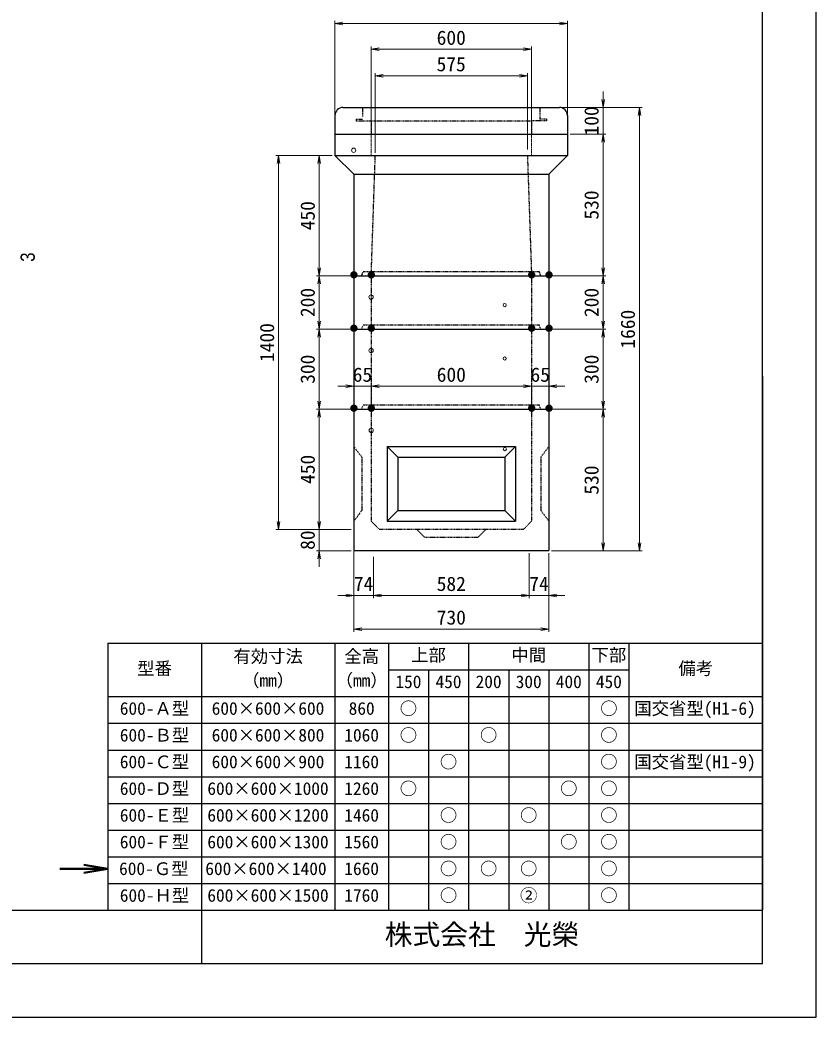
# Model space of a CAD drawing. Units: millimetres, scale not verified. Extents: x -210 to 210, y -148 to 148.
# Drawn here: x 61.1 to 210, y -148.5 to 38.2 of the extents above; entities that cross this region are included whole.
import ezdxf
from ezdxf.enums import TextEntityAlignment as Align

# ---------------------------------------------------------------- set-up
doc = ezdxf.new("R2010")
doc.units = ezdxf.units.MM
doc.linetypes.add('DASHED', pattern=[7.5, 6, -1.5])
doc.linetypes.add('USER2', pattern=[4.7625, 3.175, -1.5875])
doc.layers.add('0-0', color=7, linetype='Continuous')
for name, color, linetype, lineweight in [('0-1_0', 9, 'Continuous', 25), ('0-2_dims', 2, 'Continuous', 13), ('0-3_pen1実線', 4, 'Continuous', 13), ('0-4_pen2実線', 3, 'Continuous', 13), ('0-5_pen3実線', 7, 'Continuous', 25), ('0-6_pen4実線', 6, 'Continuous', 25), ('0-8_pen2破線', 3, 'USER2', 25), ('0-9_鉄筋', 7, 'Continuous', 13)]:
    doc.layers.add(name, color=color, linetype=linetype, lineweight=lineweight)
doc.styles.add('ＭＳ ゴシック', font='')
doc.styles.add('ＭＳ Ｐゴシック', font='')
doc.styles.get('ＭＳ ゴシック').set_extended_font_data('MS Gothic')
doc.styles.get('ＭＳ Ｐゴシック').set_extended_font_data('MS PGothic')

# ---------------------------------------------------------------- blocks, each defined once
blk = doc.blocks.new('部分図 1')
at = {"layer": '0-1_0'}
blk.add_lwpolyline([(0, 0), (8400, 0), (8400, 5940), (0, 5940)], close=True, dxfattribs=at)
at = {"layer": '0-2_dims', "lineweight": 18}
for p, q in [((7603, 3406), (7603, 3466)), ((7450, 3406), (7613, 3406)), ((7460, 3406), (7749, 3406)), ((7603, 3406), (7603, 3306)), ((7739, 3406), (7739, 1746)), ((7480, 3306), (7613, 3306)), ((7480, 3306), (7613, 3306)), ((7603, 3306), (7603, 3246)), ((7603, 3306), (7603, 2776)), ((6580, 3226), (6379, 3226)), ((6389, 3226), (6389, 1826)), ((6590, 3226), (6531, 3226)), ((6541, 3226), (6541, 2776)), ((6660, 2776), (6531, 2776)), ((6660, 2776), (6531, 2776)), ((6541, 2776), (6541, 2576)), ((7410, 2776), (7613, 2776)), ((7410, 2776), (7613, 2776)), ((7603, 2776), (7603, 2576)), ((6660, 2576), (6531, 2576)), ((6660, 2576), (6531, 2576)), ((6541, 2576), (6541, 2276)), ((7410, 2576), (7613, 2576)), ((7410, 2576), (7613, 2576)), ((7603, 2576), (7603, 2276)), ((6670.5, 2362.25), (6610.5, 2362.25)), ((6670.5, 2286.7), (6670.5, 2372.25)), ((6670.5, 2362.25), (6735.5, 2362.25)), ((6735.5, 2286.7), (6735.5, 2372.25)), ((6735.5, 2286.7), (6735.5, 2372.25)), ((6735.5, 2362.25), (6795.5, 2362.25)), ((6735.5, 2362.25), (7335.5, 2362.25)), ((7335.5, 2362.25), (7275.5, 2362.25)), ((7335.5, 2286.7), (7335.5, 2372.25)), ((7335.5, 2286.7), (7335.5, 2372.25)), ((7335.5, 2362.25), (7400.5, 2362.25)), ((7400.5, 2290.45), (7400.5, 2372.25)), ((7400.5, 2362.25), (7460.5, 2362.25)), ((6660, 2276), (6531, 2276)), ((6660, 2276), (6531, 2276)), ((6541, 2276), (6541, 1826)), ((7410, 2276), (7613, 2276)), ((7420, 2276), (7613, 2276)), ((7603, 2276), (7603, 1746)), ((6541, 1826), (6541, 1886)), ((6660, 1826), (6379, 1826)), ((6660, 1826), (6531, 1826)), ((6660, 1826), (6531, 1826)), ((6541, 1826), (6541, 1746)), ((6660, 1746), (6531, 1746)), ((6541, 1746), (6541, 1686)), ((6670.5, 1744.96), (6670.5, 1569)), ((6670.5, 1736.7), (6670.5, 1443)), ((6744, 1724), (6744, 1569)), ((6744, 1724), (6744, 1569)), ((7326.7, 1736.7), (7326.7, 1569)), ((7326.7, 1724), (7326.7, 1569)), ((7400.5, 1736.7), (7400.5, 1569)), ((7400.5, 1736.7), (7400.5, 1443)), ((7410, 1746), (7613, 1746)), ((7420, 1746), (7749, 1746)), ((6670.5, 1579), (6610.5, 1579)), ((6670.5, 1579), (6744, 1579)), ((6744, 1579), (6804, 1579)), ((6744, 1579), (7326.7, 1579)), ((7326.7, 1579), (7266.7, 1579)), ((7326.7, 1579), (7400.5, 1579)), ((7400.5, 1579), (7460.5, 1579)), ((6670.5, 1453), (7400.5, 1453))]:
    blk.add_line(p, q, dxfattribs=at)
at = {"layer": '0-2_dims', "lineweight": 50}
blk.add_line((5750, 555), (5570, 555), dxfattribs=at)
at = {"layer": '0-2_dims', "lineweight": 18}
for points in [[(7598, 3436), (7603, 3406), (7608, 3436)], [(7744, 3376), (7739, 3406), (7734, 3376)], [(7608, 3276), (7603, 3306), (7598, 3276)], [(7608, 3276), (7603, 3306), (7598, 3276)], [(6394, 3196), (6389, 3226), (6384, 3196)], [(6546, 3196), (6541, 3226), (6536, 3196)], [(6536, 2806), (6541, 2776), (6546, 2806)], [(7598, 2806), (7603, 2776), (7608, 2806)], [(6546, 2746), (6541, 2776), (6536, 2746)], [(7608, 2746), (7603, 2776), (7598, 2746)], [(6536, 2606), (6541, 2576), (6546, 2606)], [(7598, 2606), (7603, 2576), (7608, 2606)], [(6546, 2546), (6541, 2576), (6536, 2546)], [(7608, 2546), (7603, 2576), (7598, 2546)], [(6640.5, 2357.25), (6670.5, 2362.25), (6640.5, 2367.25)], [(6765.5, 2367.25), (6735.5, 2362.25), (6765.5, 2357.25)], [(6765.5, 2367.25), (6735.5, 2362.25), (6765.5, 2357.25)], [(7305.5, 2357.25), (7335.5, 2362.25), (7305.5, 2367.25)], [(7305.5, 2357.25), (7335.5, 2362.25), (7305.5, 2367.25)], [(7430.5, 2367.25), (7400.5, 2362.25), (7430.5, 2357.25)], [(6536, 2306), (6541, 2276), (6546, 2306)], [(7598, 2306), (7603, 2276), (7608, 2306)], [(6546, 2246), (6541, 2276), (6536, 2246)], [(7608, 2246), (7603, 2276), (7598, 2246)], [(6384, 1856), (6389, 1826), (6394, 1856)], [(6536, 1856), (6541, 1826), (6546, 1856)], [(6536, 1856), (6541, 1826), (6546, 1856)], [(7598, 1776), (7603, 1746), (7608, 1776)], [(7734, 1776), (7739, 1746), (7744, 1776)], [(6546, 1716), (6541, 1746), (6536, 1716)], [(6640.5, 1574), (6670.5, 1579), (6640.5, 1584)], [(6774, 1584), (6744, 1579), (6774, 1574)], [(6774, 1584), (6744, 1579), (6774, 1574)], [(7296.7, 1574), (7326.7, 1579), (7296.7, 1584)], [(7296.7, 1574), (7326.7, 1579), (7296.7, 1584)], [(7430.5, 1584), (7400.5, 1579), (7430.5, 1574)], [(6700.5, 1458), (6670.5, 1453), (6700.5, 1448)], [(7370.5, 1448), (7400.5, 1453), (7370.5, 1458)]]:
    blk.add_lwpolyline(points, dxfattribs=at)
at = {"layer": '0-2_dims', "lineweight": 50}
blk.add_lwpolyline([(5660, 540), (5750, 555), (5660, 570)], dxfattribs=at)
at = {"layer": '0-3_pen1実線'}
blk.add_line((7367, 3401.32), (7371.68, 3406), dxfattribs=at)
at = {"layer": '0-4_pen2実線'}
for centre, radius in [((6670, 3246), 8), ((6735, 2696), 8), ((7235, 2666), 6), ((6735, 2496), 8), ((7235, 2466), 6), ((6735.5, 2196.7), 8), ((7235.5, 2126.7), 6)]:
    blk.add_circle(centre, radius, dxfattribs=at)
at = {"layer": '0-5_pen3実線'}
for p, q in [((6630, 3406), (7440, 3406)), ((6600, 3376), (6600, 3306)), ((7470, 3376), (7470, 3306)), ((6600, 3306), (7470, 3306)), ((6600, 3306), (6600, 3226)), ((7470, 3306), (7470, 3226)), ((6600, 3226), (7470, 3226)), ((6670, 3156), (6600, 3226)), ((7400, 3156), (7470, 3226)), ((6670, 3156), (7400, 3156)), ((6670, 3156), (6670, 2776)), ((7400, 3156), (7400, 2776)), ((6670, 2776), (6670, 2576)), ((6670, 2776), (7400, 2776)), ((7400, 2776), (7400, 2576)), ((6670, 2576), (7400, 2576)), ((7400, 2576), (7400, 2276)), ((6670.5, 2276.7), (6670.5, 1746.7)), ((7400.5, 2276.7), (7400.5, 1746.7)), ((6795.5, 2136.7), (6795.5, 1856.7)), ((6795.5, 2136.7), (6835.5, 2096.7)), ((6795.5, 2136.7), (7035.5, 2136.7)), ((7035.5, 2136.7), (7275.5, 2136.7)), ((7275.5, 2136.7), (7235.5, 2096.7)), ((7275.5, 2136.7), (7275.5, 1856.7)), ((6835.5, 2096.7), (6835.5, 1896.7)), ((6835.5, 2096.7), (7035.5, 2096.7)), ((7035.5, 2096.7), (7235.5, 2096.7)), ((7235.5, 2096.7), (7235.5, 1896.7)), ((6795.5, 1856.7), (6835.5, 1896.7)), ((6835.5, 1896.7), (7035.5, 1896.7)), ((7035.5, 1896.7), (7235.5, 1896.7)), ((7275.5, 1856.7), (7235.5, 1896.7)), ((6795.5, 1856.7), (7035.5, 1856.7)), ((7035.5, 1856.7), (7275.5, 1856.7)), ((6670.5, 1746.7), (7400.5, 1746.7)), ((6100, 1400), (6100, 400)), ((6600, 1400), (6600, 400)), ((6800, 1400), (6800, 400)), ((7100, 1400), (7100, 400)), ((7550, 1400), (7550, 400)), ((7700, 1400), (7700, 400)), ((6800, 1300), (7700, 1300)), ((6950, 1300), (6950, 400)), ((7250, 1300), (7250, 400)), ((7400, 1300), (7400, 400)), ((5750, 1200), (8200, 1200)), ((5750, 1100), (8200, 1100)), ((5750, 1000), (8200, 1000)), ((5750, 900), (8200, 900)), ((5750, 800), (8200, 800)), ((5750, 700), (8200, 700)), ((5750, 600), (8200, 600)), ((5750, 500), (8200, 500))]:
    blk.add_line(p, q, dxfattribs=at)
blk.add_lwpolyline([(6670, 2576), (6670, 2276), (7400, 2276)], dxfattribs=at)
for centre, start, end in [((6630, 3376), 90, 180), ((7440, 3376), 0, 90)]:
    blk.add_arc(centre, 30, start, end, dxfattribs=at)
at = {"layer": '0-6_pen4実線'}
for p, q in [((8200, 2400), (8200, 1400)), ((5750, 1400), (8200, 1400)), ((5750, 1400), (5750, 400)), ((8200, 1400), (8200, 400)), ((200, 400), (8200, 400)), ((6100, 400), (6100, 200))]:
    blk.add_line(p, q, dxfattribs=at)
blk.add_lwpolyline([(200, 200), (8200, 200), (8200, 5740), (200, 5740)], close=True, dxfattribs=at)
at = {"layer": '0-8_pen2破線'}
for p, q in [((6703, 3406), (6703, 3371)), ((7367, 3406), (7367, 3362)), ((6679, 3362), (6703, 3362)), ((6679, 3362), (6679, 3356)), ((7391, 3362), (7367, 3362)), ((7391, 3362), (7391, 3356)), ((6679, 3356), (7335, 3356)), ((6735, 3356), (6735, 3306)), ((7391, 3356), (7335, 3356)), ((7335, 3356), (7335, 3306)), ((6749.6, 3226.19), (6735, 2791)), ((7320, 3227.03), (7335, 2791)), ((6700, 2776), (6705, 2791)), ((7365, 2791), (6705, 2791)), ((6735, 2776), (6735, 2591)), ((7335, 2776), (7335, 2591)), ((7370, 2776), (7365, 2791)), ((6700, 2576), (6705, 2591)), ((7035, 2591), (6705, 2591)), ((7365, 2591), (7035, 2591)), ((7370, 2576), (7365, 2591)), ((6735, 2576), (6735, 2291)), ((7335, 2576), (7335, 2291)), ((6700, 2276), (6705, 2291)), ((7035, 2291), (6705, 2291)), ((7365, 2291), (7035, 2291)), ((7370, 2276), (7365, 2291)), ((6735.5, 2276.7), (6735.5, 1856.7)), ((7335.5, 2276.7), (7335.5, 1856.7)), ((6670.5, 2136.7), (6700.5, 2096.7)), ((6735.5, 1856.7), (6765.5, 1826.7)), ((7335.5, 1856.7), (7305.5, 1826.7)), ((6765.5, 1826.7), (7035.5, 1826.7)), ((6905.5, 1826.7), (6935.5, 1796.7)), ((6935.5, 1796.7), (7035.5, 1796.7)), ((7035.5, 1826.7), (7305.5, 1826.7)), ((7035.5, 1796.7), (7135.5, 1796.7)), ((7165.5, 1826.7), (7135.5, 1796.7))]:
    blk.add_line(p, q, dxfattribs=at)
for points in [[(7400.5, 2136.7), (7370.5, 2096.7), (7370.5, 1896.7), (7400.5, 1856.7)], [(6700.5, 2096.7), (6700.5, 1896.7), (6670.5, 1856.7)]]:
    blk.add_lwpolyline(points, dxfattribs=at)
at = {"layer": '0-9_鉄筋'}
for p, q in [((6600, 3316), (6600, 3731)), ((6600, 3721), (7470, 3721)), ((7470, 3316), (7470, 3731)), ((6735, 3316), (6735, 3634)), ((6735, 3624), (7335.4, 3624)), ((7335.4, 3316), (7335.4, 3634)), ((6749.9, 3236.19), (6749.9, 3535)), ((6749.9, 3525), (7319.9, 3525)), ((7319.9, 3248.2), (7319.9, 3535))]:
    blk.add_line(p, q, dxfattribs=at)
at = {"layer": '0-9_鉄筋', "color": 3, "linetype": 'DASHED'}
for p, q in [((6735, 3306), (6735, 3226.19)), ((7335.4, 3306), (7335.4, 3226.19))]:
    blk.add_line(p, q, dxfattribs=at)
at = {"layer": '0-9_鉄筋'}
for points in [[(6630, 3726), (6600, 3721), (6630, 3716)], [(7440, 3716), (7470, 3721), (7440, 3726)], [(6765, 3629), (6735, 3624), (6765, 3619)], [(7305.4, 3619), (7335.4, 3624), (7305.4, 3629)], [(6779.9, 3530), (6749.9, 3525), (6779.9, 3520)], [(7289.9, 3520), (7319.9, 3525), (7289.9, 3530)]]:
    blk.add_lwpolyline(points, dxfattribs=at)
at = {"layer": '0-2_dims', "color": 7, "style": 'ＭＳ ゴシック'}
for s, p in [('100', (7602.5, 3301.25)), ('530', (7602.5, 2986.25)), ('450', (6540.5, 2946.25)), ('200', (6540.5, 2621.25)), ('200', (7602.5, 2621.25)), ('1660', (7738.5, 2503)), ('1400', (6388.5, 2453)), ('300', (6540.5, 2371.25)), ('300', (7602.5, 2371.25)), ('450', (6540.5, 1996.25)), ('530', (7602.5, 1956.25)), ('80', (6540.5, 1749.5))]:
    blk.add_text(s, height=53.52, rotation=90, dxfattribs=at).set_placement(p, align=Align.BOTTOM_LEFT)
at = {"layer": '0-2_dims', "color": 7, "style": 'ＭＳ Ｐゴシック', "width": 0.9}
blk.add_text('3', height=53.32, rotation=90, dxfattribs=at).set_placement((5492.78, 2828.22), align=Align.BOTTOM_LEFT)
at = {"layer": '0-2_dims', "color": 7, "style": 'ＭＳ ゴシック'}
for s, p in [('65', (6666.5, 2362.75)), ('600', (6980.75, 2362.75)), ('65', (7331.5, 2362.75)), ('74', (6670.75, 1579.5)), ('582', (6980.6, 1579.5)), ('74', (7327.1, 1579.5)), ('730', (6980.75, 1453.5))]:
    blk.add_text(s, height=53.52, dxfattribs=at).set_placement(p, align=Align.BOTTOM_LEFT)
at = {"layer": '0-5_pen3実線', "style": 'ＭＳ ゴシック'}
for s, height, p in [('全高', 47.65, (6635.01, 1312.51)), ('上部', 47.68, (6884.97, 1317.49)), ('中間', 47.64, (7260.02, 1317.51)), ('下部', 47.68, (7559.97, 1317.48)), ('有効寸法', 47.65, (6220.02, 1312.5)), ('型番', 47.64, (5860.01, 1267.51)), ('備考', 47.63, (7885.03, 1267.51)), ('（mm）', 47.66, (6252.49, 1222.5)), ('（mm）', 47.66, (6602.49, 1222.5)), ('150', 47.65, (6826.26, 1217.5)), ('450', 47.64, (6976.27, 1217.51)), ('200', 47.65, (7126.26, 1217.5)), ('300', 47.64, (7276.26, 1217.51)), ('400', 47.64, (7426.27, 1217.51)), ('450', 47.64, (7576.27, 1217.51)), ('600-Ａ型', 47.65, (5795.01, 1117.5)), ('600×600×600', 47.65, (6138.75, 1117.5)), ('860', 47.65, (6651.25, 1117.5)), ('○', 47.58, (6842.55, 1117.55)), ('○', 47.58, (7592.55, 1117.55)), ('国交省型(H1-6)', 47.65, (7720, 1117.5)), ('600-Ｂ型', 47.65, (5795.01, 1017.5)), ('○', 47.58, (6842.55, 1017.55)), ('○', 47.58, (7142.55, 1017.55)), ('○', 47.58, (7592.55, 1017.55)), ('600×600×800', 47.65, (6138.75, 1017.5)), ('1060', 47.65, (6635.01, 1017.5)), ('600-Ｃ型', 47.65, (5795.01, 917.5)), ('600×600×900', 47.65, (6138.75, 917.5)), ('1160', 47.65, (6635.01, 917.5)), ('○', 47.58, (6992.55, 917.55)), ('○', 47.58, (7592.55, 917.55)), ('国交省型(H1-9)', 47.65, (7720, 917.5)), ('600-Ｄ型', 47.65, (5795.01, 817.5)), ('600×600×1000', 47.65, (6122.5, 817.5)), ('1260', 47.65, (6635.01, 817.5)), ('○', 47.58, (6842.55, 817.55)), ('○', 47.58, (7442.55, 817.55)), ('○', 47.58, (7592.55, 817.55)), ('600-Ｅ型', 47.65, (5795.01, 717.5)), ('○', 47.58, (6992.55, 717.55)), ('○', 47.58, (7292.55, 717.55)), ('○', 47.58, (7592.55, 717.55)), ('600×600×1200', 47.65, (6122.5, 717.5)), ('1460', 47.65, (6635.01, 717.5)), ('600-Ｆ型', 47.65, (5795.01, 617.5)), ('600×600×1300', 47.65, (6122.5, 617.5)), ('1560', 47.65, (6635.01, 617.5)), ('○', 47.58, (6992.55, 617.55)), ('○', 47.58, (7442.55, 617.55)), ('○', 47.58, (7592.55, 617.55)), ('600-Ｇ型', 47.65, (5792.31, 517.5)), ('600×600×1400', 47.65, (6114.89, 517.5)), ('1660', 47.65, (6635.01, 517.5)), ('○', 47.58, (6992.55, 517.55)), ('○', 47.58, (7142.55, 517.55)), ('○', 47.58, (7292.55, 517.55)), ('○', 47.58, (7592.55, 517.55)), ('600-Ｈ型', 47.65, (5795.01, 417.5)), ('○', 47.58, (6992.55, 417.55)), ('②', 47.65, (7292.51, 417.51)), ('○', 47.58, (7592.55, 417.55)), ('600×600×1500', 47.65, (6122.5, 417.5)), ('1760', 47.65, (6635.01, 417.5)), ('株式会社\u3000光榮', 76.24, (6786.05, 248.01))]:
    blk.add_text(s, height=height, dxfattribs=at).set_placement(p, align=Align.BOTTOM_LEFT)
at = {"layer": '0-9_鉄筋', "style": 'ＭＳ ゴシック'}
for s, height, p in [('600', 53.52, (6980.45, 3624.5)), ('575', 53.52, (6980.15, 3525.5)), ('●', 21.99, (6655.5, 2761.1)), ('●', 21.99, (6720.5, 2760.9)), ('●', 21.99, (7320.6, 2761.1)), ('●', 21.99, (7385.6, 2760.9)), ('●', 21.99, (6655.5, 2561.1)), ('●', 21.99, (6720.5, 2560.9)), ('●', 21.99, (7320.6, 2561.1)), ('●', 21.99, (7385.6, 2560.9)), ('●', 21.99, (6655.5, 2261.8)), ('●', 21.99, (6720.5, 2261.6)), ('●', 21.99, (7320.6, 2261.8)), ('●', 21.99, (7385.6, 2261.6))]:
    blk.add_text(s, height=height, dxfattribs=at).set_placement(p, align=Align.BOTTOM_LEFT)

msp = doc.modelspace()

# ---------------------------------------------------------------- block references
at = {"layer": '0-0', "xscale": 0.05, "yscale": 0.05}
msp.add_blockref('部分図 1', (-210, -148.5), dxfattribs=at)

doc.saveas('drawing.dxf')
